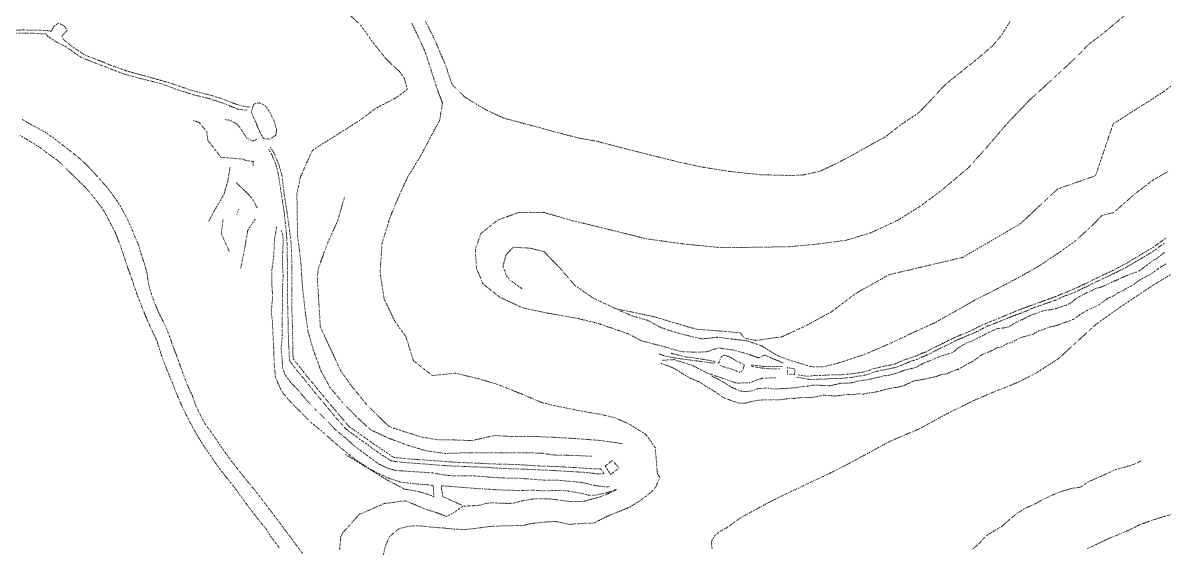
# Model space of a CAD drawing. Extents: x 682410 to 689460, y 7661803 to 7669124.
# Drawn here: x 683998.5 to 684431.4, y 7665563.8 to 7665763.2 of the extents above; entities that cross this region are included whole.
import ezdxf

# ---------------------------------------------------------------- set-up
doc = ezdxf.new("R2010")
doc.units = 0
doc.header["$MEASUREMENT"] = 0
doc.linetypes.add('DOT', pattern=[0.25, 0, -0.25])
doc.layers.add('02 TOE_Line', color=1, linetype='DOT', lineweight=20)

msp = doc.modelspace()

# ---------------------------------------------------------------- linework, layer by layer
at = {"layer": '02 TOE_Line'}
for points in [[(684214.18, 7665598.69, 4171.38), (684209.57, 7665598.95, 4171.26), (684199.54, 7665599.21, 4171.06), (684195.1, 7665599.91, 4170.73), (684188.28, 7665600, 4170.67), (684180.94, 7665600, 4170.65), (684173.38, 7665599.99, 4170.45), (684166.27, 7665600.01, 4170.42), (684158.81, 7665599.79, 4170.38), (684151.43, 7665600.77, 4170.17), (684144.03, 7665603.04, 4169.99), (684137.38, 7665605.52, 4169.88), (684130.55, 7665608.66, 4169.78), (684125.07, 7665613.68, 4169.78), (684119.74, 7665619.16, 4169.58), (684114.93, 7665624.96, 4169.39), (684111.47, 7665631.39, 4169.26), (684108.9, 7665638.57, 4169.1), (684106.74, 7665645.77, 4169.07), (684105.66, 7665653.29, 4169.02), (684104.49, 7665663.9, 4169.03), (684103.97, 7665672.5, 4169.04), (684102.78, 7665681.95, 4168.75), (684102.66, 7665683.56, 4168.7), (684102.63, 7665688.45, 4167.27), (684102.54, 7665691.85, 4166.27), (684102.53, 7665695.27, 4165.27), (684102.38, 7665698.13, 4164.43), (684103.08, 7665701.14, 4163.53), (684103.72, 7665704.5, 4163.83), (684108.24, 7665714.7, 4164.97), (684112.76, 7665717.66, 4166.82), (684126.27, 7665726.14, 4172.64), (684132.17, 7665730.66, 4174.89), (684140.1, 7665734.82, 4178.76), (684144.35, 7665737.95, 4181.21), (684143.19, 7665742.26, 4181.51), (684141.36, 7665744.78, 4181.45), (684138.66, 7665747.22, 4181.2), (684135.75, 7665750.15, 4181), (684131.38, 7665755.7, 4181.07), (684126.49, 7665762.57, 4181.94), (684121.02, 7665767.54, 4182.4)], [(684084.52, 7665731.24, 4156.13), (684081.26, 7665731.71, 4156.03), (684078.06, 7665732.84, 4155.42), (684073.94, 7665734.49, 4154.53), (684068.92, 7665735.94, 4153.55), (684061.84, 7665737.79, 4152.1), (684055.25, 7665740.11, 4150.86), (684049.53, 7665741.77, 4149.86), (684042.96, 7665743.56, 4148.93), (684038.39, 7665744.83, 4148.49), (684032.89, 7665746.77, 4147.99), (684027.15, 7665749.07, 4147.33), (684021.79, 7665751.15, 4146.69), (684017.53, 7665753.95, 4146.27), (684013.86, 7665756.97, 4146.34), (684013.32, 7665758.27, 4141.76), (684014.11, 7665759.01, 4141.76), (684015.27, 7665760.36, 4141.76), (684014.3, 7665761.96, 4141.76), (684012.1, 7665763.16, 4141.76), (684010.37, 7665761.96, 4141.76), (684009.29, 7665759.98, 4141.76), (684007.77, 7665760.35, 4145.83), (684004.47, 7665760.42, 4145.66), (683998.58, 7665760.53, 4145.29), (683991.2, 7665760.22, 4144.84)], [(684145.94, 7665763.29, 4188.95), (684148.64, 7665757.71, 4188.07), (684151.17, 7665752.07, 4187.28), (684153.69, 7665744.26, 4186.7), (684155.86, 7665737.57, 4186.39), (684157.69, 7665732.77, 4186.23), (684156.62, 7665726.29, 4186.25), (684152.86, 7665719.23, 4185.99), (684149.06, 7665712.1, 4185.53), (684144.75, 7665705.23, 4185.5), (684141.39, 7665698.03, 4185.1), (684137.82, 7665689.44, 4184.66), (684134.76, 7665679.47, 4184.12), (684134.02, 7665668.47, 4183.33), (684135.58, 7665658.4, 4182.83), (684139.58, 7665650.01, 4182.13), (684143.78, 7665644.19, 4181.55), (684146.66, 7665635.02, 4181.02), (684153.79, 7665629.34, 4180.22), (684162.61, 7665630.26, 4179.59), (684171.51, 7665628.08, 4178.73), (684178.57, 7665625.97, 4178.17), (684188.04, 7665622.21, 4177.16), (684195.31, 7665619.11, 4176.45), (684199.73, 7665618.02, 4176.45), (684208.39, 7665616.25, 4175.74), (684215.08, 7665615.03, 4175.39), (684217.5, 7665614.65, 4174.86), (684223.16, 7665613.34, 4174.45), (684228.7, 7665610.83, 4174.09), (684234.85, 7665606.98, 4173.41), (684238.33, 7665602.06, 4173.01), (684238.74, 7665597.97, 4172.56), (684239.19, 7665592.11, 4172.13), (684240.16, 7665590.78, 4172.22), (684238.68, 7665587.17, 4173.01), (684237.02, 7665585.23, 4173.04), (684232.39, 7665581.68, 4172.94), (684228.67, 7665579.37, 4172.77), (684224.12, 7665577.52, 4172.7), (684224.08, 7665577.57, 4172.72), (684220.35, 7665575.97, 4172.84), (684214.85, 7665573.26, 4172.82), (684211.36, 7665573.26, 4172.81), (684205.91, 7665572.86, 4172.54), (684202.94, 7665573.52, 4172.67), (684200.26, 7665573.97, 4172.72), (684196.5, 7665573.74, 4173.04), (684193.89, 7665573.46, 4172.89), (684190.68, 7665573.05, 4173.18), (684188.57, 7665572.42, 4172.83), (684184.7, 7665572.37, 4172.87), (684180.29, 7665572.28, 4172.85), (684175.88, 7665572.08, 4172.83), (684170.26, 7665571.33, 4172.73), (684166.18, 7665570.91, 4172.76), (684162.13, 7665571.03, 4172.91), (684157.72, 7665571.5, 4173.11), (684153.45, 7665571.8, 4173.23), (684149.26, 7665572.27, 4173.37), (684145.06, 7665572.23, 4173.52), (684141.11, 7665571.16, 4173.56), (684137.66, 7665568.23, 4173.54), (684135.97, 7665564.51, 4173.47), (684135.03, 7665560.13, 4173.53)], [(684151.2, 7665763.82, 4188.72), (684154.2, 7665757.97, 4187.83), (684156.82, 7665752.01, 4187.23), (684159.09, 7665746.45, 4186.82), (684161.33, 7665739.78, 4186.39), (684166.43, 7665734.83, 4186.24), (684174.16, 7665730.2, 4186.22), (684181.04, 7665727.01, 4186.49), (684191.48, 7665724.26, 4187.29), (684200.9, 7665721.71, 4187.78), (684209.46, 7665719.45, 4188.37), (684216.04, 7665718.34, 4188.57), (684224.26, 7665716.17, 4189.41), (684236.97, 7665712.94, 4190.44), (684246.99, 7665710.48, 4191.33), (684255.38, 7665708.6, 4191.91), (684266.74, 7665706.82, 4192.66), (684278.27, 7665705.58, 4193.88), (684289.8, 7665705.27, 4194.6), (684294.73, 7665705.5, 4194.95), (684300.93, 7665706.91, 4195.51), (684306.36, 7665709.47, 4196.72), (684311.93, 7665712.31, 4197.44), (684319.39, 7665716.52, 4198.32), (684325.84, 7665720.05, 4199.19), (684331.35, 7665724.41, 4200.26), (684338.35, 7665729.11, 4200.79), (684343.39, 7665734.32, 4201.27), (684348.02, 7665739.41, 4202.88), (684353.24, 7665743.69, 4203.3), (684360.74, 7665749.71, 4204.28), (684366.47, 7665754.6, 4204.96), (684369.96, 7665758.8, 4205.33), (684373.02, 7665763.89, 4205.75)], [(684287.22, 7665634.05, 4173.17), (684283.46, 7665635.57, 4173.24), (684279.79, 7665637.12, 4173.14), (684277.58, 7665635.97, 4173.21), (684274.38, 7665637.25, 4173.16), (684267.88, 7665639.07, 4173.15), (684262.38, 7665639.86, 4173.31), (684257.95, 7665638.41, 4173.9), (684254.47, 7665638.16, 4173.87), (684248.15, 7665638.44, 4174.22), (684241.78, 7665640.29, 4174.48), (684233.12, 7665642.56, 4175.07), (684228.37, 7665645.12, 4175.93), (684216.87, 7665649.09, 4176.53), (684209.18, 7665650.97, 4177.25), (684197.3, 7665653.1, 4178.24), (684188.21, 7665655.01, 4178.94), (684179.45, 7665659.06, 4179.87), (684173.07, 7665664.15, 4180.8), (684170.6, 7665670.04, 4181.74), (684170.13, 7665677.07, 4182.66), (684172.25, 7665683.25, 4183.6), (684178.59, 7665688.32, 4184.64), (684186.41, 7665691.2, 4185.69), (684195.96, 7665691.28, 4186.76), (684195.9, 7665691.31, 4186.89), (684207.16, 7665688.12, 4188.05), (684220.38, 7665684.9, 4189.34), (684235.07, 7665681.25, 4190.73), (684248.79, 7665679.33, 4191.93), (684262.71, 7665677.95, 4193.23), (684275.9, 7665678.02, 4194.43), (684289.22, 7665678.26, 4195.74), (684298.65, 7665679.09, 4196.58), (684310.87, 7665680.71, 4197.58), (684320.23, 7665683.56, 4198.37), (684330.28, 7665688.24, 4199.26), (684338.53, 7665693.35, 4200.01), (684346.8, 7665699.5, 4200.86), (684356.93, 7665707.97, 4202.08), (684363.52, 7665715.26, 4203.08), (684371.9, 7665725.05, 4204.27), (684380.53, 7665734.02, 4205.45), (684389.45, 7665742.18, 4206.55), (684390.28, 7665742.98, 4206.75), (684396.01, 7665748.24, 4207.45), (684400, 7665752.04, 4208.08), (684402.28, 7665754.62, 4207.79), (684408.54, 7665759.41, 4208.36), (684416.84, 7665766.4, 4209.17)], [(683995.73, 7665759.26, 4145.12), (684002.56, 7665759.27, 4145.54), (684007.2, 7665759.01, 4145.76), (684008.05, 7665758.1, 4145.94), (684009.46, 7665757.08, 4146.14), (684010.86, 7665756.23, 4146.36), (684011.94, 7665755.59, 4146.52), (684014.7, 7665754.28, 4146.24), (684020.24, 7665750.37, 4146.57), (684024.49, 7665748.54, 4147.05), (684032.4, 7665745.48, 4147.92), (684037.78, 7665743.53, 4148.51), (684044.14, 7665741.84, 4149.14), (684051.3, 7665740.1, 4150.09), (684056.43, 7665738.07, 4151.19), (684063.16, 7665735.94, 4152.45), (684069.17, 7665734.48, 4153.67), (684075.13, 7665732.5, 4154.91), (684080.09, 7665730.45, 4155.87), (684083.88, 7665729.96, 4156.17)], [(684188.08, 7665662.12, 4182.16), (684183.39, 7665665.47, 4182.41), (684181.91, 7665667.29, 4182.49), (684180.65, 7665670.92, 4182.62), (684181.81, 7665675.18, 4182.71), (684184.52, 7665678.07, 4182.86), (684190.99, 7665677.69, 4183.07), (684196.18, 7665676.38, 4183.39), (684202.18, 7665670.2, 4182.56), (684207.92, 7665663.55, 4181.79), (684214.86, 7665658.72, 4180.88), (684223.62, 7665654.64, 4179.87), (684232.67, 7665652.83, 4178.85), (684238.71, 7665651.47, 4177.96), (684245.65, 7665649.36, 4177.01), (684253.95, 7665646.94, 4175.78), (684262.97, 7665646.26, 4174.46), (684270.59, 7665645.53, 4172.11), (684272.38, 7665643.5, 4172.1), (684276.47, 7665642.68, 4174.22), (684286.47, 7665644.04, 4177.78), (684296.17, 7665648.59, 4181.75), (684305.26, 7665653.55, 4185.3), (684314.56, 7665660.58, 4189.53), (684327.15, 7665667.65, 4193.06), (684354.94, 7665674.17, 4189.39), (684376.93, 7665686.99, 4187.14), (684390.98, 7665700.13, 4187.23), (684405.42, 7665705.21, 4182.58), (684412.1, 7665724.9, 4192.42), (684430.79, 7665736.79, 4192.34), (684441.14, 7665744.56, 4191.95)], [(683998.31, 7665726.57, 4147.57), (684001.65, 7665724.58, 4147.83), (684003.84, 7665723.47, 4147.91), (684007.16, 7665721.56, 4148.2), (684010.09, 7665719.55, 4148.47), (684012.6, 7665717.65, 4148.6), (684015.39, 7665715.45, 4148.71), (684019.25, 7665712.41, 4149.19), (684021.81, 7665710.16, 4149.3), (684024.98, 7665706.95, 4149.9), (684027.86, 7665703.67, 4150.22), (684030.58, 7665700.63, 4150.42), (684033.41, 7665696.81, 4150.78), (684035.42, 7665693.78, 4150.97), (684037.77, 7665689.5, 4151.6), (684039.49, 7665685.99, 4151.86), (684041.05, 7665681.92, 4152.23), (684042.55, 7665678.6, 4152.53), (684043.35, 7665675.45, 4152.77), (684044.62, 7665671.98, 4153.08), (684045.58, 7665668.42, 4153.43), (684046.28, 7665663.66, 4154.02), (684047.3, 7665660.12, 4154.34), (684048.6, 7665656.74, 4154.54), (684049.87, 7665653.59, 4154.83), (684051.51, 7665650.36, 4155.04), (684053.13, 7665646.95, 4155.25), (684054.46, 7665643.34, 4155.47), (684055.72, 7665639.87, 4155.84), (684057.05, 7665636.33, 4156.08), (684058.32, 7665632.75, 4156.23), (684059.6, 7665629.3, 4156.45), (684061.37, 7665624.75, 4156.89), (684062.92, 7665621.52, 4157.05), (684064.03, 7665618.16, 4157.46), (684065.98, 7665614.02, 4157.92), (684067.82, 7665610.72, 4158.33), (684070.13, 7665607.66, 4158.47), (684073.07, 7665603.27, 4158.87), (684075.42, 7665599.92, 4159.2), (684077.72, 7665596.78, 4159.5), (684079.97, 7665593.89, 4159.88), (684082.36, 7665590.87, 4160.23), (684084.77, 7665587.93, 4160.65), (684087.12, 7665585.06, 4160.87), (684088.82, 7665582.83, 4161.03), (684091.08, 7665579.83, 4161.36), (684092.6, 7665577.86, 4161.54), (684095.76, 7665573.71, 4162.21), (684098.08, 7665570.56, 4162.57), (684100, 7665568.06, 4163.06), (684102.77, 7665564.22, 4163.82), (684104.81, 7665561.55, 4164.39)], [(684085.85, 7665709.07, 4157.26), (684085.95, 7665710.61, 4156.96), (684082.97, 7665710.99, 4155.04), (684082.42, 7665711.47, 4154.94), (684073.71, 7665712.15, 4152.29), (684068.72, 7665718.58, 4152.29), (684068.28, 7665721.9, 4152.25), (684065.52, 7665725.32, 4152), (684062.96, 7665726.27, 4151.73)], [(684087.23, 7665719, 4157.39), (684085.79, 7665718.34, 4157.43), (684083.43, 7665719.5, 4157.45), (684081.54, 7665722.52, 4157.15), (684079.81, 7665724.78, 4157.03), (684077.07, 7665726.23, 4156.73), (684075.11, 7665726.54, 4156.46)], [(683997.51, 7665720.44, 4147.49), (684000.03, 7665718.97, 4147.7), (684002.27, 7665717.6, 4147.96), (684004.66, 7665716.1, 4148.13), (684006.82, 7665714.52, 4148.36), (684009.01, 7665712.87, 4148.52), (684011.26, 7665711.3, 4148.7), (684013.29, 7665709.59, 4148.83), (684015.98, 7665706.85, 4149.17), (684017.97, 7665705, 4149.26), (684019.93, 7665703, 4149.42), (684021.92, 7665701.08, 4149.61), (684024.54, 7665698.17, 4150.04), (684026.9, 7665695.05, 4150.27), (684028.52, 7665692.96, 4150.61), (684029.88, 7665690.71, 4150.9), (684031.73, 7665687.19, 4151.29), (684033.58, 7665683.65, 4151.64), (684035.05, 7665679.86, 4152.05), (684035.95, 7665677.32, 4152.2), (684037.15, 7665673.76, 4152.58), (684038.38, 7665670, 4152.95), (684039.79, 7665666.29, 4153.45), (684040.63, 7665663.6, 4153.63), (684042.32, 7665658.75, 4154.15), (684043.77, 7665655.12, 4154.39), (684045.19, 7665651.66, 4154.61), (684046.73, 7665648.14, 4154.89), (684047.93, 7665645.51, 4155.1), (684049.17, 7665642.96, 4155.31), (684050.07, 7665640.39, 4155.46), (684051.06, 7665636.9, 4155.83), (684052.14, 7665634.32, 4155.91), (684053.05, 7665631.83, 4156), (684054.58, 7665628.15, 4156.31), (684055.64, 7665625.48, 4156.36), (684057.09, 7665621.85, 4156.82), (684058.19, 7665619.25, 4157.07), (684059.34, 7665616.76, 4157.3), (684060.6, 7665614.2, 4157.61), (684061.91, 7665611.72, 4157.79), (684063.19, 7665609.28, 4157.98), (684065.17, 7665605.84, 4158.27), (684067.35, 7665602.31, 4158.57), (684068.99, 7665600, 4158.74), (684071.39, 7665596.47, 4159.13), (684073.08, 7665594.18, 4159.32), (684075.54, 7665590.89, 4159.79), (684077.45, 7665588.58, 4160.03), (684079.93, 7665585.32, 4160.25), (684081.58, 7665583.01, 4160.52), (684083.31, 7665580.65, 4160.69), (684085.64, 7665577.54, 4161.11), (684088.2, 7665574.26, 4161.56), (684090.82, 7665571.05, 4161.84), (684092.9, 7665567.78, 4162.32), (684096.03, 7665563.64, 4162.95)], [(684092.5, 7665715.87, 4158.53), (684093.79, 7665713.85, 4158.79), (684095.58, 7665709.42, 4159.58), (684096.8, 7665705.27, 4160.41), (684097.57, 7665698.7, 4162.88), (684098.65, 7665691.74, 4165.35), (684099.58, 7665685.21, 4167.82), (684100.22, 7665680.28, 4167.65), (684100.54, 7665673.32, 4167.59), (684100.56, 7665665.32, 4167.69), (684100.59, 7665659.73, 4167.54), (684100.61, 7665652.45, 4167.78), (684100.86, 7665644.8, 4167.94), (684100.89, 7665638.13, 4167.95), (684101.11, 7665635.67, 4167.95), (684105.94, 7665629.52, 4168.26), (684111.35, 7665622.95, 4168.45), (684115.77, 7665617.62, 4168.52), (684119.95, 7665612.77, 4168.68), (684122.42, 7665609.79, 4168.68), (684125.02, 7665608.09, 4168.51), (684130.65, 7665604.06, 4168.59), (684135.73, 7665600.59, 4168.67), (684139.35, 7665598.21, 4168.84), (684139.47, 7665598.25, 4168.83), (684146.88, 7665597.55, 4168.99), (684154.89, 7665596.99, 4169.07), (684162.06, 7665596.49, 4169.16), (684170.3, 7665596.1, 4169.26), (684179.37, 7665595.71, 4169.41), (684185.96, 7665595.58, 4169.48), (684194.29, 7665595.02, 4169.63), (684201.56, 7665594.77, 4169.8), (684207.45, 7665594.47, 4169.74), (684214.56, 7665593.97, 4169.9), (684217.67, 7665593.89, 4170.06), (684218.33, 7665593.11, 4169.98), (684219.01, 7665592.24, 4170.05), (684217, 7665591.95, 4170.02), (684212.35, 7665592.55, 4169.85), (684199.36, 7665593.31, 4169.76), (684189.41, 7665593.76, 4169.47), (684180.86, 7665594.07, 4169.42), (684173.4, 7665594.55, 4169.38), (684166.33, 7665594.81, 4169.16), (684159.79, 7665595.07, 4169.17), (684153.26, 7665595.6, 4169.05), (684146.31, 7665596.12, 4168.98), (684142.45, 7665596.39, 4168.98), (684138.08, 7665596.99, 4168.88), (684134.87, 7665599.05, 4168.68), (684128.72, 7665603.46, 4168.68), (684124, 7665606.9, 4168.59), (684121.25, 7665608.91, 4168.67), (684117.56, 7665612.97, 4168.66), (684113.21, 7665618.25, 4168.45), (684109.01, 7665623.25, 4168.48), (684105.04, 7665628.25, 4168.25), (684102.41, 7665631.3, 4168.15), (684099.68, 7665634.97, 4167.96), (684099.27, 7665642.08, 4167.85), (684099.16, 7665648.94, 4167.87), (684098.95, 7665656.26, 4167.73), (684098.91, 7665664.61, 4167.6), (684098.85, 7665672.69, 4167.57), (684098.75, 7665679.49, 4167.68), (684098.35, 7665684.9, 4167.82), (684097.61, 7665691.67, 4165.35), (684096.53, 7665698.62, 4162.88), (684095.55, 7665705.07, 4160.41), (684094.62, 7665709.12, 4159.58), (684092.89, 7665713.39, 4158.79), (684091.66, 7665715.33, 4158.53)], [(684068.91, 7665687.65, 4152.02), (684071.4, 7665692.34, 4152.08), (684074.73, 7665697.97, 4152.5), (684076.24, 7665703.13, 4152.73), (684077.14, 7665708.56, 4152.74)], [(684224.27, 7665654.31, 4178.61), (684229.63, 7665651.95, 4178.66), (684235.52, 7665650.31, 4177.63), (684240.63, 7665647.52, 4176.46), (684247.11, 7665645.39, 4173.39), (684256.13, 7665643.23, 4173.83), (684261.77, 7665643.86, 4174), (684262, 7665643.87, 4174.01), (684267.29, 7665643.22, 4173.9), (684273.23, 7665642.53, 4173.89), (684279.09, 7665640.49, 4174.14), (684281.32, 7665639, 4174.04), (684284.36, 7665637.13, 4173.92), (684289.12, 7665635.3, 4173.71), (684293.13, 7665634.04, 4173.55), (684297.74, 7665632.67, 4173.32), (684302.55, 7665632.72, 4173.22), (684308.86, 7665634.39, 4173.37), (684318.18, 7665637.54, 4173.59), (684326.83, 7665641.21, 4173.67), (684335.01, 7665645.11, 4173.69), (684344.2, 7665649.28, 4173.78), (684352.29, 7665653.79, 4173.94), (684359.48, 7665657.9, 4174.05), (684366.84, 7665661.63, 4174.14), (684375.14, 7665665.98, 4174.18), (684383.09, 7665670.38, 4174.43), (684390.45, 7665675.25, 4174.74), (684397.63, 7665680.38, 4174.83), (684403.83, 7665685.96, 4174.86), (684407.84, 7665690.08, 4174.89), (684412.29, 7665691.22, 4174.96), (684420.36, 7665698.33, 4175.11), (684427.14, 7665703.49, 4175.62), (684433.18, 7665706.97, 4175.48)], [(684087.38, 7665693, 4158.87), (684085.88, 7665696, 4158.89), (684084.19, 7665698, 4156.93), (684079.56, 7665702.5, 4154.58)], [(684226.16, 7665603.46, 4173.67), (684217.43, 7665604.72, 4173.69), (684208.31, 7665605.4, 4173.4), (684202.19, 7665605.79, 4173.16), (684193.46, 7665606.18, 4173.08), (684184.33, 7665606.18, 4172.86), (684177.35, 7665606.57, 4172.67), (684168.8, 7665604.63, 4172.48), (684161.82, 7665604.92, 4172.41), (684156.09, 7665604.92, 4172.21), (684149.39, 7665606.08, 4171.97), (684139.11, 7665609.39, 4172.86), (684137.3, 7665610.11, 4172.6), (684129.15, 7665618.08, 4172.95), (684123.27, 7665625.28, 4172.78), (684119.1, 7665631.16, 4172.43), (684111.36, 7665647.77, 4171.7), (684110.66, 7665659.22, 4172.21), (684110.19, 7665667.01, 4172.66), (684110.74, 7665670.53, 4172.97), (684114.33, 7665680.1, 4173.99), (684117.84, 7665687.9, 4175.17), (684120.54, 7665697.07, 4175.87)], [(684080.5, 7665692.5, 4155.38), (684079.62, 7665690.5, 4155.37)], [(684086.58, 7665688.72, 4156.56), (684083.85, 7665684.53, 4155.34), (684082.78, 7665678.15, 4156.76), (684081.07, 7665669.64, 4157.44)], [(684074.44, 7665688.5, 4155.82), (684073.81, 7665683, 4156.2), (684076.81, 7665676.5, 4156.59)], [(684120.61, 7665599.55, 4169.45), (684125.48, 7665596.57, 4169.44), (684136.58, 7665589.78, 4169.78), (684143.55, 7665586.12, 4170.17), (684146.43, 7665585.75, 4169.83), (684149.37, 7665585.11, 4169.98), (684152.79, 7665584.06, 4170.14), (684154.21, 7665583.37, 4170.17), (684154.41, 7665583.3, 4170.3), (684154.28, 7665586.15, 4170.41), (684154.19, 7665587.45, 4170.44), (684152.17, 7665587.9, 4170.45), (684148.41, 7665588.11, 4170.4), (684145.58, 7665588.44, 4170.32), (684142, 7665588.89, 4170.15), (684137.8, 7665590.17, 4170.05), (684133.89, 7665591.93, 4169.83), (684130.03, 7665593.94, 4169.55), (684124.86, 7665597.32, 4169.67), (684120.8, 7665600.51, 4169.62), (684116.37, 7665604.24, 4169.59), (684111.47, 7665608.61, 4169.56), (684108.04, 7665611.27, 4169.39), (684103.66, 7665615.71, 4169.37), (684100.12, 7665619.24, 4169.26), (684096.77, 7665623.19, 4169.25), (684094.39, 7665628.48, 4169.4), (684093.87, 7665633.23, 4169.38), (684093.68, 7665639.77, 4169.22), (684093.37, 7665645, 4169.1), (684093.15, 7665650.23, 4168.65), (684092.73, 7665653.47, 4168.46), (684093.27, 7665659.33, 4168.21), (684092.9, 7665664.94, 4167.92), (684092.96, 7665669.25, 4167.93), (684093.68, 7665674.67, 4167.91), (684093.98, 7665681.29, 4167.33), (684094.8, 7665685.85, 4167.06)], [(684096.52, 7665684.47, 4168.19), (684097.1, 7665682.71, 4168.42), (684097.27, 7665680.51, 4168.69), (684097.08, 7665676.03, 4168.92), (684096.97, 7665671.62, 4168.82), (684097.26, 7665667.15, 4168.92), (684096.95, 7665661.44, 4169.13), (684097.05, 7665656.39, 4169.03), (684096.86, 7665651.46, 4169.22), (684096.93, 7665644.56, 4169.25), (684096.49, 7665639.83, 4169.39), (684096.79, 7665636.37, 4169.45), (684096.9, 7665635.14, 4169.65), (684097.01, 7665632.36, 4169.61), (684097.92, 7665629.77, 4169.67), (684100.09, 7665626.76, 4169.78), (684102.28, 7665624.52, 4169.44), (684104.91, 7665621.52, 4169.49), (684106.4, 7665619.66, 4169.5), (684109.75, 7665616.21, 4169.69), (684113.8, 7665612.32, 4169.75), (684117.16, 7665608.7, 4169.93), (684121.01, 7665605.55, 4169.9), (684124.49, 7665602.42, 4169.8), (684127.05, 7665600.53, 4169.73), (684133.42, 7665595.84, 4170.08), (684136.77, 7665594.2, 4170.17), (684139.89, 7665593.33, 4170.09), (684143.79, 7665593.04, 4170.26), (684149.26, 7665592.71, 4170.49), (684153.92, 7665592.4, 4170.39), (684157.38, 7665591.76, 4170.57), (684160.85, 7665591.34, 4170.63), (684165.18, 7665591.28, 4170.69), (684169.97, 7665591.23, 4170.6), (684176.14, 7665590.74, 4170.73), (684180.87, 7665590.47, 4170.66), (684186.8, 7665590.34, 4170.81), (684192.29, 7665589.95, 4171.05), (684196.41, 7665589.63, 4171.23), (684201.2, 7665589.65, 4171.3), (684204.83, 7665589.31, 4171.33), (684210.83, 7665588.74, 4171.49), (684215.32, 7665587.6, 4171.62), (684220.12, 7665587.03, 4171.47), (684221.37, 7665587.41, 4171.48)], [(684432.25, 7665681.62, 4173.68), (684430.43, 7665680.39, 4173.67), (684428.67, 7665679.06, 4173.74), (684426.95, 7665677.86, 4173.67), (684425.17, 7665676.77, 4173.57), (684423.23, 7665675.61, 4173.56), (684421.42, 7665674.47, 4173.55), (684419.58, 7665673.41, 4173.54), (684417.8, 7665672.29, 4173.55), (684415.91, 7665671.28, 4173.59), (684414.1, 7665670.33, 4173.54), (684412.1, 7665669.31, 4173.54), (684410.15, 7665668.36, 4173.53), (684408.16, 7665667.4, 4173.54), (684406.24, 7665666.54, 4173.56), (684404.4, 7665665.63, 4173.57), (684402.33, 7665664.54, 4173.48), (684400.41, 7665663.71, 4173.51), (684398.51, 7665662.77, 4173.45), (684396.52, 7665661.91, 4173.51), (684394.48, 7665661.03, 4173.42), (684392.6, 7665660.32, 4173.37), (684390.5, 7665659.45, 4173.29), (684388.5, 7665658.65, 4173.27), (684386.35, 7665657.9, 4173.29), (684384.37, 7665657.16, 4173.2), (684382.38, 7665656.44, 4173.25), (684380.33, 7665655.77, 4173.13), (684378.28, 7665654.99, 4173.15), (684376.16, 7665654.22, 4173.18), (684374.07, 7665653.3, 4173.22), (684372.14, 7665652.5, 4173.18), (684370.17, 7665651.69, 4173.08), (684368.28, 7665650.91, 4173.08), (684366.36, 7665650.14, 4173.11), (684364.27, 7665649.29, 4173.01), (684362.4, 7665648.55, 4172.95), (684360.52, 7665647.58, 4172.88), (684358.6, 7665646.61, 4172.86), (684356.74, 7665645.74, 4172.89), (684354.66, 7665644.91, 4172.79), (684352.63, 7665644.04, 4172.79), (684350.8, 7665643.21, 4172.75), (684348.88, 7665642.26, 4172.7), (684346.92, 7665641.25, 4172.73), (684345.08, 7665640.35, 4172.76), (684343.14, 7665639.43, 4172.69), (684341.24, 7665638.41, 4172.73), (684339.3, 7665637.68, 4172.68), (684337.33, 7665636.79, 4172.69), (684335.31, 7665636.07, 4172.71), (684333.34, 7665635.44, 4172.79), (684331.38, 7665634.71, 4172.64), (684329.46, 7665633.79, 4172.5), (684327.46, 7665633.29, 4172.52), (684325.28, 7665632.94, 4172.56), (684323.29, 7665632.38, 4172.6), (684321.31, 7665632.03, 4172.64), (684319.44, 7665631.24, 4172.36), (684317.35, 7665630.71, 4172.23), (684315.35, 7665630.34, 4172.24), (684313.31, 7665630.09, 4172.2), (684311.31, 7665629.86, 4172.21), (684309.12, 7665629.67, 4172.1), (684307.02, 7665629.63, 4172.26), (684304.93, 7665629.62, 4172.21), (684302.92, 7665629.45, 4172.17), (684300.72, 7665629.34, 4172.18), (684298.71, 7665629.34, 4172.13), (684296.64, 7665629.08, 4172.09), (684294.57, 7665629.22, 4172.16), (684292.59, 7665629.62, 4172.03)], [(684259.85, 7665629.13, 4174.13), (684261.83, 7665628.19, 4174.11), (684263.62, 7665627.2, 4174.14), (684265.43, 7665626.09, 4174.06), (684267.27, 7665624.91, 4173.98), (684269.21, 7665624.1, 4173.74), (684271.14, 7665623.37, 4173.77), (684273.22, 7665623.32, 4173.68), (684275.3, 7665623.52, 4173.75), (684277.17, 7665624.32, 4173.81), (684279.17, 7665624.54, 4173.84), (684281.34, 7665624.52, 4173.97), (684283.37, 7665624.21, 4173.98), (684285.46, 7665624.32, 4173.85), (684287.62, 7665624.45, 4173.73), (684289.76, 7665624.58, 4173.83), (684291.91, 7665624.76, 4173.71), (684293.95, 7665625.13, 4173.66), (684295.99, 7665625.31, 4173.55), (684298.21, 7665625.64, 4173.6), (684300.47, 7665625.65, 4173.63), (684302.62, 7665625.6, 4173.69), (684304.66, 7665625.45, 4173.77), (684306.64, 7665625.93, 4173.74), (684308.8, 7665626.39, 4173.76), (684310.82, 7665626.44, 4173.72), (684312.87, 7665626.58, 4173.78), (684314.97, 7665627.16, 4173.85), (684316.95, 7665627.54, 4173.81), (684319.12, 7665627.73, 4173.92), (684321.23, 7665628.32, 4173.81), (684323.24, 7665628.74, 4173.99), (684325.17, 7665629.26, 4174.09), (684327.31, 7665629.46, 4174.14), (684329.23, 7665630.03, 4174.05), (684331.14, 7665630.67, 4174.12), (684333.29, 7665631.51, 4174.23), (684335.47, 7665631.98, 4174.2), (684337.51, 7665632.53, 4174.3), (684339.51, 7665633.7, 4174.12), (684341.49, 7665634.6, 4174.16), (684343.47, 7665635.27, 4174.25), (684345.36, 7665636.2, 4174.22), (684347.27, 7665636.9, 4174.35), (684349.37, 7665637.47, 4174.33), (684351.39, 7665638.2, 4174.42), (684352.94, 7665639.51, 4174.38), (684354.63, 7665640.66, 4174.47), (684356.59, 7665641.74, 4174.37), (684358.65, 7665642.5, 4174.4), (684360.53, 7665643.49, 4174.39), (684362.53, 7665644.47, 4174.49), (684364.38, 7665645.43, 4174.53), (684366.33, 7665646.36, 4174.51), (684368.28, 7665647.17, 4174.5), (684370.47, 7665647.4, 4174.66), (684372.48, 7665647.82, 4174.88), (684374.32, 7665649.03, 4174.89), (684376.19, 7665649.97, 4174.81), (684378.09, 7665650.81, 4174.92), (684379.92, 7665651.8, 4174.85), (684381.85, 7665652.6, 4174.93), (684383.85, 7665653.24, 4174.82), (684385.76, 7665654.05, 4174.96), (684388.08, 7665654.28, 4174.85), (684390.27, 7665654.72, 4174.99), (684392.32, 7665655.47, 4175.01), (684394.41, 7665656.1, 4174.95), (684396.3, 7665657.08, 4175.02), (684397.85, 7665658.46, 4175.09), (684399.74, 7665659.53, 4175.08), (684401.72, 7665660.59, 4175.03), (684403.69, 7665661.39, 4175.07), (684405.44, 7665662.39, 4175), (684407.5, 7665662.92, 4175.01), (684409.47, 7665663.77, 4175.04), (684411.61, 7665664.8, 4174.95), (684413.53, 7665665.61, 4175.03), (684415.34, 7665666.49, 4175.08), (684417.23, 7665667.24, 4175.06), (684419.26, 7665668.14, 4175.13), (684421.54, 7665668.79, 4175.05), (684423.38, 7665670.11, 4175.14), (684425.07, 7665671.39, 4175.11), (684426.8, 7665672.72, 4175.11), (684428.64, 7665673.82, 4175.12), (684430.45, 7665675.16, 4175.08), (684431.99, 7665676.45, 4175.02)], [(684292.15, 7665628.7, 4171.97), (684294.31, 7665628.34, 4172.23), (684296.37, 7665627.95, 4172.16), (684298.45, 7665627.83, 4172.17), (684300.65, 7665627.93, 4172.25), (684302.73, 7665628, 4172.28), (684304.79, 7665628.19, 4172.28), (684306.93, 7665628.19, 4172.36), (684308.97, 7665628.28, 4172.26), (684310.96, 7665628.45, 4172.25), (684313.07, 7665628.66, 4172.24), (684315.22, 7665629.08, 4172.3), (684317.28, 7665629.35, 4172.27), (684319.35, 7665629.84, 4172.43), (684321.4, 7665630.66, 4172.75), (684323.53, 7665631.25, 4172.79), (684325.65, 7665631.6, 4172.67), (684327.81, 7665632.06, 4172.52), (684329.9, 7665632.52, 4172.59), (684331.8, 7665633.27, 4172.66), (684333.7, 7665634.08, 4172.83), (684335.74, 7665634.92, 4172.74), (684337.69, 7665635.48, 4172.76), (684339.52, 7665636.35, 4172.79), (684341.49, 7665637.15, 4172.88), (684343.41, 7665638.05, 4172.94), (684345.2, 7665639.07, 4172.82), (684347.07, 7665639.94, 4172.83), (684349.02, 7665640.85, 4172.8), (684350.93, 7665641.81, 4172.8), (684352.84, 7665642.81, 4172.85), (684354.82, 7665643.57, 4172.78), (684356.75, 7665644.54, 4172.96), (684358.72, 7665645.24, 4172.92), (684360.61, 7665646.11, 4172.97), (684362.61, 7665647.23, 4172.91), (684364.45, 7665648.13, 4173.05), (684366.52, 7665648.9, 4173.15), (684368.42, 7665649.61, 4173.13), (684370.44, 7665650.49, 4173.14), (684372.44, 7665651.28, 4173.25), (684374.44, 7665652.08, 4173.29), (684376.48, 7665652.81, 4173.27), (684378.51, 7665653.56, 4173.29), (684380.45, 7665654.43, 4173.27), (684382.29, 7665655.24, 4173.28), (684384.46, 7665655.94, 4173.32), (684386.47, 7665656.64, 4173.33), (684388.37, 7665657.29, 4173.4), (684390.38, 7665658.02, 4173.37), (684392.34, 7665658.94, 4173.43), (684394.24, 7665659.76, 4173.49), (684396.23, 7665660.46, 4173.47), (684398.14, 7665661.2, 4173.54), (684400.01, 7665662.16, 4173.5), (684401.99, 7665663.07, 4173.56), (684403.83, 7665664.06, 4173.67), (684405.77, 7665664.95, 4173.63), (684407.62, 7665665.8, 4173.58), (684409.56, 7665666.73, 4173.61), (684411.51, 7665667.71, 4173.57), (684413.48, 7665668.6, 4173.58), (684415.42, 7665669.6, 4173.65), (684417.29, 7665670.58, 4173.62), (684419.11, 7665671.63, 4173.61), (684420.93, 7665672.72, 4173.64), (684422.84, 7665673.81, 4173.7), (684424.62, 7665674.92, 4173.7), (684426.43, 7665675.94, 4173.67), (684428.19, 7665677.13, 4173.73), (684429.91, 7665678.47, 4173.77), (684431.59, 7665679.58, 4173.67)], [(684432.07, 7665671.72, 4175.12), (684430.3, 7665670.63, 4175.06), (684428.59, 7665669.44, 4175.01), (684426.86, 7665668.19, 4175), (684425.02, 7665667.11, 4175.04), (684423.17, 7665666.18, 4175.08), (684421.41, 7665665.08, 4175.13), (684419.59, 7665663.69, 4175.09), (684417.62, 7665662.7, 4175.05), (684415.76, 7665661.56, 4175.12), (684413.85, 7665660.68, 4175.25), (684412.14, 7665659.56, 4175.23), (684410.09, 7665658.66, 4175.18), (684408.33, 7665657.32, 4175.19), (684406.5, 7665656.14, 4175.13), (684404.62, 7665655.19, 4175.24), (684402.8, 7665654.29, 4175.38), (684400.88, 7665653.37, 4175.29), (684399.21, 7665652.25, 4175.31), (684397.62, 7665650.98, 4175.18), (684395.66, 7665650.12, 4175.14), (684393.66, 7665649.45, 4175.11), (684391.76, 7665648.77, 4174.99), (684389.8, 7665648.09, 4174.9), (684387.82, 7665647.73, 4174.9), (684385.72, 7665646.86, 4174.85), (684383.73, 7665646.25, 4174.82), (684381.84, 7665645.1, 4174.78), (684379.73, 7665644.47, 4174.79), (684377.72, 7665643.96, 4174.76), (684375.87, 7665643.16, 4174.78), (684373.79, 7665642.02, 4174.68), (684371.78, 7665641.41, 4174.76), (684369.83, 7665640.25, 4174.68), (684367.84, 7665639.79, 4174.69), (684366.04, 7665638.8, 4174.65), (684364.1, 7665637.99, 4174.69), (684362.15, 7665637.16, 4174.61), (684360.56, 7665635.9, 4174.68), (684358.78, 7665634.63, 4174.57), (684356.88, 7665633.83, 4174.63), (684355.12, 7665632.66, 4174.59), (684353.03, 7665631.61, 4174.51), (684350.98, 7665630.9, 4174.5), (684348.92, 7665629.96, 4174.57), (684346.8, 7665629.7, 4174.48), (684344.93, 7665628.95, 4174.39), (684342.88, 7665628.51, 4174.46), (684340.75, 7665628.05, 4174.42), (684338.5, 7665627.63, 4174.38), (684336.46, 7665627.34, 4174.56), (684334.49, 7665626.36, 4174.27), (684332.36, 7665625.38, 4174.18), (684330.18, 7665624.94, 4174.12), (684327.94, 7665624.55, 4174.24), (684325.84, 7665624.16, 4173.92), (684323.84, 7665623.52, 4174), (684321.83, 7665623.05, 4173.91), (684319.56, 7665622.78, 4173.85), (684317.38, 7665622.3, 4173.8), (684315.22, 7665622.39, 4173.92), (684313.04, 7665622.05, 4173.9), (684310.97, 7665622.2, 4173.98), (684308.8, 7665621.78, 4173.95), (684306.59, 7665621.58, 4173.97), (684304.48, 7665621.75, 4173.9), (684302.22, 7665621.88, 4173.83), (684300.11, 7665621.46, 4173.82), (684297.92, 7665621.03, 4173.96), (684295.73, 7665621, 4173.75), (684293.55, 7665621, 4173.86), (684291.51, 7665620.67, 4173.72), (684289.37, 7665620.75, 4173.77), (684287.19, 7665620.26, 4173.96), (684285.08, 7665620.14, 4173.82), (684283.05, 7665620.2, 4173.93), (684281.04, 7665620.11, 4173.91), (684278.95, 7665620.07, 4173.94), (684276.95, 7665619.91, 4174.12), (684274.77, 7665619.45, 4174.19), (684272.67, 7665618.84, 4174.26), (684270.54, 7665618.8, 4174.18), (684268.54, 7665619.41, 4174.27), (684266.46, 7665620.16, 4174.37), (684264.49, 7665620.85, 4174.22), (684262.69, 7665622.09, 4174.15), (684261.02, 7665623.22, 4174.23), (684259.1, 7665624.39, 4174.14), (684257.33, 7665625.44, 4174.17), (684255.49, 7665626.72, 4174.22), (684253.51, 7665627.57, 4174.26), (684251.63, 7665628.38, 4174.38), (684249.82, 7665629.41, 4174.37), (684248.02, 7665630.53, 4174.68), (684246.22, 7665631.68, 4174.78), (684244.34, 7665632.62, 4174.91), (684242.37, 7665633.31, 4174.95), (684240.37, 7665633.97, 4174.86)], [(684259.97, 7665563.62, 4172.82), (684259.65, 7665566.3, 4172.82), (684261.07, 7665568.67, 4172.86), (684263.02, 7665570.23, 4172.94), (684265.58, 7665571.6, 4172.95), (684266.53, 7665572.27, 4172.65), (684270.65, 7665575.31, 4172.7), (684275.95, 7665578.19, 4172.78), (684281.35, 7665581.11, 4173.04), (684286.93, 7665583.89, 4173.16), (684292.74, 7665586.66, 4173.29), (684298.64, 7665589.45, 4173.32), (684304.74, 7665592.31, 4173.35), (684311.02, 7665595.48, 4173.43), (684316.33, 7665598.35, 4173.54), (684321.72, 7665601.27, 4173.65), (684327.17, 7665604.28, 4173.75), (684338.66, 7665609.15, 4174.16), (684348.73, 7665614.68, 4174.29), (684359.09, 7665619.79, 4174.27), (684366.84, 7665623.11, 4174.35), (684375.77, 7665626.69, 4174.6), (684383.09, 7665630.39, 4174.79), (684391.46, 7665635.85, 4174.8), (684398.94, 7665642.72, 4174.76), (684405.75, 7665648.93, 4174.85), (684413.59, 7665654.47, 4174.93), (684421.43, 7665659.79, 4175.03), (684428.84, 7665664.63, 4174.95), (684435.35, 7665668.55, 4174.92)], [(684239.93, 7665637.54, 4174.35), (684241.78, 7665636.82, 4174.39), (684246.21, 7665635.96, 4173.99), (684251.46, 7665635.26, 4173.7), (684256.93, 7665634.52, 4173.14), (684260.77, 7665634.01, 4172.75), (684261.08, 7665634.72, 4172.73), (684256.27, 7665635.55, 4173.13), (684253.04, 7665636.06, 4173.26), (684249.84, 7665636.43, 4173.52), (684244.68, 7665637.76, 4174.23), (684244.36, 7665638.17, 4174.33)], [(684241.23, 7665634.95, 4174.44), (684241.32, 7665635.14, 4174.48), (684245.5, 7665635.4, 4174.34), (684252.35, 7665633.25, 4174.01), (684258.13, 7665630.26, 4174.09), (684263.72, 7665628.44, 4173.94), (684269.17, 7665626.48, 4173.89), (684274.16, 7665626.59, 4173.71), (684279.09, 7665628.39, 4173.13), (684284.39, 7665628.44, 4173.04)], [(684285.53, 7665631.86, 4172.47), (684280.26, 7665631.99, 4172.35), (684275.12, 7665632.77, 4172.04), (684274.74, 7665633.39, 4172.03), (684279.3, 7665632.84, 4172.21), (684286.73, 7665632.83, 4172.46)], [(684358.81, 7665563.5, 4135.46), (684361.19, 7665565.5, 4135.57), (684363.88, 7665568.5, 4135.94), (684367.19, 7665570.5, 4135.66), (684369.75, 7665572, 4135.85), (684372.56, 7665574.5, 4135.78), (684375.62, 7665577, 4135.92), (684378.75, 7665579, 4135.95), (684382.25, 7665580.5, 4135.65), (684385.87, 7665582.5, 4135.61), (684389.12, 7665584, 4135.62), (684392.94, 7665585.5, 4135.65), (684396.38, 7665586.5, 4135.62), (684399.81, 7665587, 4135.39), (684402.62, 7665589, 4135.68), (684406.12, 7665590.5, 4135.75), (684409.38, 7665592, 4135.78), (684412.69, 7665593.5, 4135.89), (684416.25, 7665594.5, 4135.83), (684419.62, 7665595.5, 4135.82), (684422.94, 7665597, 4135.9)], [(684118.65, 7665563.24, 4165.31), (684118.72, 7665563.84, 4165.26), (684119.02, 7665567.14, 4164.93), (684119.12, 7665568.28, 4164.81), (684119.98, 7665569.78, 4165.17), (684122.99, 7665573.15, 4166.21), (684126.2, 7665576.74, 4167.31), (684128.04, 7665577.47, 4167.78), (684131.44, 7665578.95, 4168.57), (684135.8, 7665580.84, 4169.58), (684135.99, 7665580.93, 4169.62), (684137.92, 7665580.98, 4169.94), (684139.39, 7665581.24, 4170.03), (684142.12, 7665581.72, 4170.19), (684142.69, 7665581.71, 4170.3), (684143.7, 7665581.74, 4170.47), (684143.92, 7665581.69, 4170.54), (684145.6, 7665581.01, 4171), (684149.8, 7665579.28, 4172.15), (684150.73, 7665578.8, 4172.39), (684151.2, 7665578.64, 4172.45), (684153.82, 7665577.83, 4172.73), (684154.11, 7665577.74, 4172.76), (684154.37, 7665577.67, 4172.79), (684154.75, 7665577.57, 4172.84), (684158.11, 7665576.29, 4173.51), (684158.19, 7665576.25, 4173.52), (684159.21, 7665575.81, 4173.71), (684159.34, 7665575.92, 4173.61), (684160.06, 7665576.25, 4173.29), (684162.51, 7665577.61, 4172), (684165.34, 7665579.72, 4170.3), (684165.5, 7665579.82, 4170.22), (684166.04, 7665579.76, 4170.23), (684166.05, 7665579.76, 4170.23), (684167.59, 7665579.86, 4170.26), (684169.48, 7665579.96, 4170.31), (684169.62, 7665579.96, 4170.32), (684169.62, 7665579.96, 4170.32), (684171.29, 7665580.03, 4170.3), (684174.56, 7665580.88, 4170.27), (684175.59, 7665580.96, 4170.25), (684177.02, 7665581.06, 4170.23), (684179.65, 7665580.84, 4170.5), (684179.96, 7665580.86, 4170.5), (684180.31, 7665580.88, 4170.49), (684180.83, 7665580.9, 4170.48), (684182.13, 7665580.83, 4170.56), (684184.21, 7665580.85, 4170.58), (684184.33, 7665580.85, 4170.59), (684184.53, 7665580.86, 4170.59), (684187.76, 7665581.76, 4170.65), (684192.31, 7665582.54, 4170.76), (684198.21, 7665582.54, 4171.02), (684205.95, 7665581.57, 4171.25), (684209.92, 7665581.57, 4171.36), (684211.58, 7665581.63, 4171.4), (684217.82, 7665583.41, 4171.23), (684222.46, 7665585.34, 4171.51), (684223.87, 7665586.22, 4171.6), (684220.43, 7665584.99, 4171.61), (684215.67, 7665583.9, 4171.3), (684212.96, 7665583.92, 4171.32), (684211.22, 7665584.46, 4171.34), (684207.32, 7665585.16, 4171.37), (684205.35, 7665585.53, 4171.48), (684202.64, 7665585.74, 4171.38), (684199.29, 7665585.69, 4171.19), (684196.16, 7665585.54, 4171.01), (684192.16, 7665585.85, 4170.82), (684188.04, 7665585.72, 4170.73), (684184.84, 7665585.77, 4170.67), (684182.83, 7665585.86, 4170.62), (684179.12, 7665585.93, 4170.39), (684175.4, 7665586.18, 4170.44), (684172.89, 7665586.34, 4170.45), (684170.3, 7665586.49, 4170.53), (684167.74, 7665586.72, 4170.35), (684165.67, 7665586.89, 4170.44), (684163.18, 7665587.06, 4170.38), (684157.39, 7665587.53, 4170.49), (684157.23, 7665586.93, 4170.43), (684157.49, 7665585.75, 4170.41), (684157.79, 7665583.43, 4170.34), (684159.35, 7665582.7, 4170.21), (684165.08, 7665580.12, 4170.22)], [(684434.07, 7665576.61, 4120.38), (684429.98, 7665575.4, 4120.16), (684425.98, 7665574.12, 4119.93), (684422.09, 7665572.69, 4119.71), (684418.27, 7665570.75, 4119.48), (684414.28, 7665569.08, 4119.25), (684410.21, 7665567.41, 4119.01), (684406.2, 7665565.46, 4118.78), (684402.32, 7665563.62, 4118.55)]]:
    msp.add_polyline3d(points, dxfattribs=at)
for points in [[(684086.93, 7665725.37, 4155.04), (684088.31, 7665721.92, 4155.12), (684089.82, 7665719.3, 4155.19), (684092.23, 7665719.08, 4155.16), (684094.42, 7665720.5, 4155.28), (684094.77, 7665722.53, 4155.38), (684093.8, 7665725.99, 4155.3), (684092.49, 7665728.81, 4155.01), (684090.68, 7665731.52, 4154.76), (684089.73, 7665732.17, 4154.74), (684088.22, 7665732.9, 4154.74), (684086.16, 7665732.38, 4154.92), (684085.77, 7665731.44, 4154.88), (684085.17, 7665729.24, 4154.83)], [(684272.1, 7665633.45, 4170.85), (684269.25, 7665634.85, 4170.86), (684266.4, 7665636.52, 4171.12), (684264.6, 7665637.11, 4171.21), (684263.47, 7665636.51, 4171.21), (684262.88, 7665635.1, 4171.24), (684262.36, 7665633.81, 4171.3), (684263.03, 7665633.19, 4171.26), (684264.58, 7665632.59, 4171.11), (684264.57, 7665632.6, 4171.11), (684267.31, 7665631.81, 4170.85), (684270.37, 7665630.61, 4170.91), (684271.47, 7665631.15, 4170.82), (684272.07, 7665632.9, 4170.74)], [(684288.53, 7665632.4, 4170.32), (684288.54, 7665629.86, 4170.18), (684291.22, 7665629.74, 4170.17), (684291.39, 7665631.87, 4170.42)], [(684222.21, 7665597.16, 4168.98), (684224.65, 7665594.2, 4168.92), (684221.45, 7665591.81, 4168.92), (684219.41, 7665594.96, 4168.98)]]:
    msp.add_polyline3d(points, close=True, dxfattribs=at)

doc.saveas('drawing.dxf')
